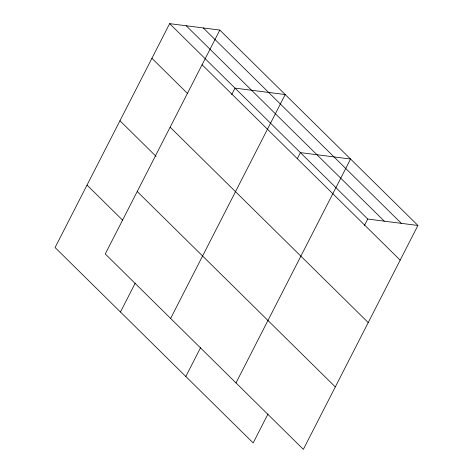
<?xml version="1.0" encoding="UTF-8"?>
<svg xmlns="http://www.w3.org/2000/svg" width="473" height="473" viewBox="0 0 473 473"><rect width="100%" height="100%" fill="white"/><g stroke="black" fill="none" stroke-linecap="round" stroke-linejoin="round"><path stroke-width="0.71" d="M219.827 30.071L105.26 253.954L303.353 449.35L417.919 225.467L219.827 30.071L169.647 23.65L55.081 247.533L253.173 442.929L267.972 414.011M120.449 312.014L135.248 283.096M231.669 94.671L235.016 88.132L285.201 94.553L170.635 318.435M185.818 376.496L200.617 347.578M297.375 158.502L300.385 152.613L350.57 159.034L236.003 382.917M364.387 225.591L367.74 219.046L417.919 225.467M203.266 27.948L401.358 223.351M186.208 25.767L384.301 221.169M169.647 23.65L367.74 219.046M202.083 64.742L400.176 260.144M151.904 58.321L187.462 93.4M170.132 127.184L368.225 322.58M119.953 120.763L156.037 156.356M137.211 191.512L335.31 386.914M87.032 185.091L122.59 220.17"/></g></svg>
